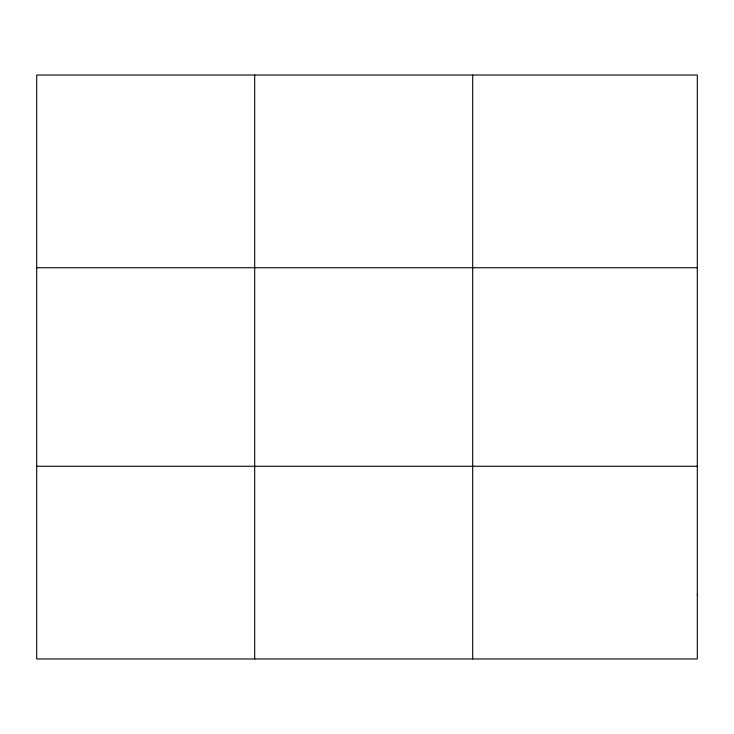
<?xml version="1.0" encoding="UTF-8"?>
<svg xmlns="http://www.w3.org/2000/svg" width="734" height="734" viewBox="0 0 734 734"><rect width="100%" height="100%" fill="white"/><g stroke="black" fill="none" stroke-linecap="round" stroke-linejoin="round"><path stroke-width="1.1" d="M254.698 658.967L254.698 75.033M472.696 658.967L472.696 75.033M36.7 267.726L697.3 267.726M36.7 466.273L697.3 466.273M697.3 594.733L697.3 658.967L36.7 658.967L36.7 75.033L697.3 75.033L697.3 594.733"/></g></svg>
